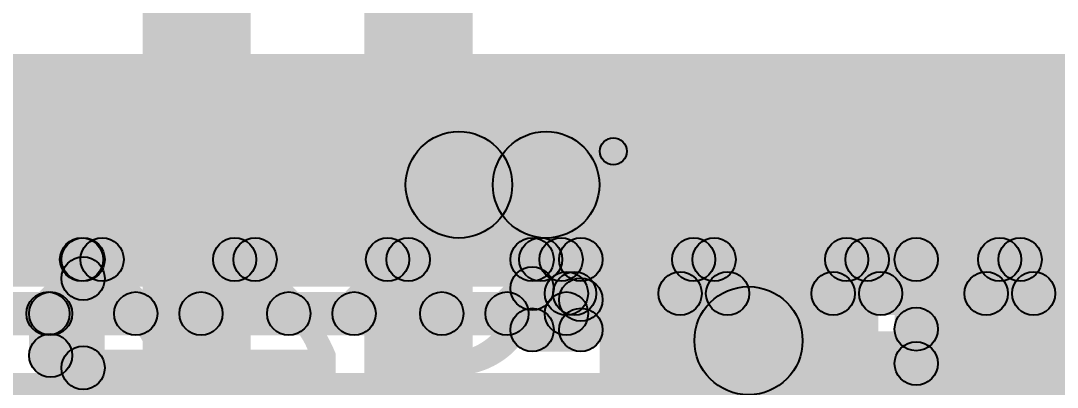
# Model space of a CAD drawing. Header units: millimetres. Extents: x 3.07 to 5.81, y 1.29 to 3.84.
# Drawn here: x 4.7245 to 4.9161, y 3.4714 to 3.5391 of the extents above; entities that cross this region are included whole.
import ezdxf

# ---------------------------------------------------------------- set-up
doc = ezdxf.new("R2010")
doc.units = ezdxf.units.MM
doc.header["$MEASUREMENT"] = 0
for name, color, linetype in [('BottomLayer', 5, 'Continuous'), ('BottomOverlay', 54, 'Continuous'), ('BottomPaste', 16, 'Continuous'), ('BottomSolder', 6, 'Continuous'), ('TopLayer', 1, 'Continuous'), ('TopOverlay', 2, 'Continuous'), ('TopPaste', 8, 'Continuous'), ('TopSolder', 216, 'Continuous')]:
    doc.layers.add(name, color=color, linetype=linetype)

# ---------------------------------------------------------------- blocks, each defined once
blk = doc.blocks.new('ESP32_WROOM_32__16MB__16')
at = {"layer": 'TopLayer'}
for points in [[(-0.37402, 0.3624), (-0.29528, 0.3624), (-0.29528, 0.32697), (-0.37402, 0.32697)], [(-0.37402, 0.3124), (-0.29528, 0.3124), (-0.29528, 0.27697), (-0.37402, 0.27697)]]:
    blk.add_hatch(color=1, dxfattribs=at).paths.add_polyline_path(points)
at = {"layer": 'TopOverlay'}
h = blk.add_hatch(color=2, dxfattribs=at)
edge = h.paths.add_edge_path()
edge.add_arc((-0.40489, 0.3435), 0.00984, 0, 360)
h = blk.add_hatch(color=2, dxfattribs=at)
edge = h.paths.add_edge_path()
edge.add_arc((-0.38876, 0.3435), 0.00984, 0, 360)
at = {"layer": 'TopPaste'}
for points in [[(-0.37402, 0.3624), (-0.29528, 0.3624), (-0.29528, 0.32697), (-0.37402, 0.32697)], [(-0.37402, 0.3124), (-0.29528, 0.3124), (-0.29528, 0.27697), (-0.37402, 0.27697)]]:
    blk.add_hatch(color=8, dxfattribs=at).paths.add_polyline_path(points)
at = {"layer": 'TopSolder'}
for points in [[(-0.37802, 0.3664), (-0.29128, 0.3664), (-0.29128, 0.32297), (-0.37802, 0.32297)], [(-0.37802, 0.3164), (-0.29128, 0.3164), (-0.29128, 0.27297), (-0.37802, 0.27297)]]:
    blk.add_hatch(color=216, dxfattribs=at).paths.add_polyline_path(points)
at = {"layer": 'TopOverlay', "const_width": 0.01969}
blk.add_lwpolyline([(-0.38876, 0.3435, 1), (-0.40489, 0.3435, 1)], format="xyb", close=True, dxfattribs=at)
at = {"layer": 'TopOverlay'}
for centre in [(-0.40489, 0.3435), (-0.38876, 0.3435)]:
    blk.add_circle(centre, 0.00984, dxfattribs=at)
blk = doc.blocks.new('C__0805_B_89')
at = {"layer": 'BottomLayer'}
for points in [[(-0.06, 0.03), (-0.02, 0.03), (-0.02, -0.03), (-0.06, -0.03)], [(0.02, 0.03), (0.06, 0.03), (0.06, -0.03), (0.02, -0.03)]]:
    blk.add_hatch(color=5, dxfattribs=at).paths.add_polyline_path(points)
at = {"layer": 'BottomOverlay'}
h = blk.add_hatch(color=54, dxfattribs=at)
edge = h.paths.add_edge_path()
edge.add_arc((-0.065, 0.035), 0.0025, 0, 360)
h = blk.add_hatch(color=54, dxfattribs=at)
edge = h.paths.add_edge_path()
edge.add_arc((-0.065, 0.035), 0.0025, 0, 360)
for points in [[(-0.065, 0.0325), (-0.065, 0.0375), (0.065, 0.0375), (0.065, 0.0325)], [(-0.0625, -0.035), (-0.0675, -0.035), (-0.0675, 0.035), (-0.0625, 0.035)], [(0.0675, -0.035), (0.0625, -0.035), (0.0625, 0.035), (0.0675, 0.035)], [(-0.065, -0.0375), (-0.065, -0.0325), (0.065, -0.0325), (0.065, -0.0375)]]:
    blk.add_hatch(color=54, dxfattribs=at).paths.add_polyline_path(points)
h = blk.add_hatch(color=54, dxfattribs=at)
edge = h.paths.add_edge_path()
edge.add_arc((0.065, 0.035), 0.0025, 0, 360)
h = blk.add_hatch(color=54, dxfattribs=at)
edge = h.paths.add_edge_path()
edge.add_arc((0.065, 0.035), 0.0025, 0, 360)
h = blk.add_hatch(color=54, dxfattribs=at)
edge = h.paths.add_edge_path()
edge.add_arc((-0.065, -0.035), 0.0025, 0, 360)
h = blk.add_hatch(color=54, dxfattribs=at)
edge = h.paths.add_edge_path()
edge.add_arc((-0.065, -0.035), 0.0025, 0, 360)
h = blk.add_hatch(color=54, dxfattribs=at)
edge = h.paths.add_edge_path()
edge.add_arc((0.065, -0.035), 0.0025, 0, 360)
h = blk.add_hatch(color=54, dxfattribs=at)
edge = h.paths.add_edge_path()
edge.add_arc((0.065, -0.035), 0.0025, 0, 360)
at = {"layer": 'BottomPaste'}
for points in [[(-0.06, 0.03), (-0.02, 0.03), (-0.02, -0.03), (-0.06, -0.03)], [(0.02, 0.03), (0.06, 0.03), (0.06, -0.03), (0.02, -0.03)]]:
    blk.add_hatch(color=16, dxfattribs=at).paths.add_polyline_path(points)
at = {"layer": 'BottomSolder'}
for points in [[(-0.064, 0.034), (-0.016, 0.034), (-0.016, -0.034), (-0.064, -0.034)], [(0.016, 0.034), (0.064, 0.034), (0.064, -0.034), (0.016, -0.034)]]:
    blk.add_hatch(color=6, dxfattribs=at).paths.add_polyline_path(points)
at = {"layer": 'BottomOverlay'}
for centre in [(-0.065, 0.035), (-0.065, 0.035), (0.065, 0.035), (0.065, 0.035), (-0.065, -0.035), (-0.065, -0.035), (0.065, -0.035), (0.065, -0.035)]:
    blk.add_circle(centre, 0.0025, dxfattribs=at)

msp = doc.modelspace()

# ---------------------------------------------------------------- hatches: boundary and pattern name
at = {"layer": 'BottomLayer'}
for points in [[(4.808, 3.461), (4.788, 3.461), (4.788, 3.64534), (4.808, 3.64534)], [(4.767, 3.255), (4.747, 3.255), (4.747, 3.594), (4.767, 3.594)], [(4.898, 3.367), (4.996, 3.367), (4.996, 3.515), (4.898, 3.515)], [(4.702, 3.491), (4.702, 3.499), (4.736, 3.499), (4.736, 3.491)], [(4.819, 3.491), (4.819, 3.499), (4.828, 3.499), (4.828, 3.491)], [(4.89, 3.491), (4.89, 3.499), (5.683, 3.499), (5.683, 3.491)], [(4.82183, 3.48681), (4.81617, 3.49247), (4.82153, 3.49783), (4.82719, 3.49217)], [(4.81775, 3.49217), (4.82341, 3.49783), (4.83083, 3.49041), (4.82517, 3.48475)], [(4.89283, 3.47296), (4.88717, 3.47862), (4.90638, 3.49783), (4.91204, 3.49217)], [(4.89283, 3.44467), (4.88717, 3.45033), (4.93467, 3.49783), (4.94033, 3.49217)], [(4.9026, 3.49217), (4.90826, 3.49783), (4.99883, 3.40726), (4.99317, 3.4016)], [(4.73234, 3.48217), (4.72668, 3.48783), (4.73317, 3.49432), (4.73883, 3.48866)], [(4.74, 3.47498), (4.732, 3.47498), (4.732, 3.495), (4.74, 3.495)], [(4.823, 3.482), (4.815, 3.482), (4.815, 3.495), (4.823, 3.495)], [(4.832, 3.482), (4.824, 3.482), (4.824, 3.495), (4.832, 3.495)], [(4.894, 3.444), (4.886, 3.444), (4.886, 3.495), (4.894, 3.495)], [(4.67, 3.481), (4.67, 3.489), (4.73, 3.489), (4.73, 3.481)], [(4.819, 3.478), (4.819, 3.486), (4.828, 3.486), (4.828, 3.478)], [(4.734, 3.47726), (4.726, 3.47726), (4.726, 3.485), (4.734, 3.485)], [(4.88717, 3.47932), (4.89283, 3.48497), (5.00897, 3.36883), (5.00332, 3.36317)]]:
    msp.add_hatch(color=5, dxfattribs=at).paths.add_polyline_path(points)
h = msp.add_hatch(color=5, dxfattribs=at)
edge = h.paths.add_edge_path()
edge.add_arc((4.736, 3.495), 0.004, 0, 360)
h = msp.add_hatch(color=5, dxfattribs=at)
edge = h.paths.add_edge_path()
edge.add_arc((4.736, 3.495), 0.004, 0, 360)
h = msp.add_hatch(color=5, dxfattribs=at)
edge = h.paths.add_edge_path()
edge.add_arc((4.819, 3.495), 0.004, 0, 360)
h = msp.add_hatch(color=5, dxfattribs=at)
edge = h.paths.add_edge_path()
edge.add_arc((4.819, 3.495), 0.004, 0, 360)
h = msp.add_hatch(color=5, dxfattribs=at)
edge = h.paths.add_edge_path()
edge.add_arc((4.82058, 3.495), 0.004, 0, 360)
h = msp.add_hatch(color=5, dxfattribs=at)
edge = h.paths.add_edge_path()
edge.add_arc((4.82436, 3.495), 0.004, 0, 360)
h = msp.add_hatch(color=5, dxfattribs=at)
edge = h.paths.add_edge_path()
edge.add_arc((4.828, 3.495), 0.004, 0, 360)
h = msp.add_hatch(color=5, dxfattribs=at)
edge = h.paths.add_edge_path()
edge.add_arc((4.828, 3.495), 0.004, 0, 360)
h = msp.add_hatch(color=5, dxfattribs=at)
edge = h.paths.add_edge_path()
edge.add_arc((4.89, 3.495), 0.004, 0, 360)
h = msp.add_hatch(color=5, dxfattribs=at)
edge = h.paths.add_edge_path()
edge.add_arc((4.89, 3.495), 0.004, 0, 360)
h = msp.add_hatch(color=5, dxfattribs=at)
edge = h.paths.add_edge_path()
edge.add_arc((4.90543, 3.495), 0.004, 0, 360)
h = msp.add_hatch(color=5, dxfattribs=at)
edge = h.paths.add_edge_path()
edge.add_arc((4.90921, 3.495), 0.004, 0, 360)
h = msp.add_hatch(color=5, dxfattribs=at)
edge = h.paths.add_edge_path()
edge.add_arc((4.736, 3.49149), 0.004, 0, 360)
h = msp.add_hatch(color=5, dxfattribs=at)
edge = h.paths.add_edge_path()
edge.add_arc((4.819, 3.48964), 0.004, 0, 360)
h = msp.add_hatch(color=5, dxfattribs=at)
edge = h.paths.add_edge_path()
edge.add_arc((4.828, 3.48758), 0.004, 0, 360)
h = msp.add_hatch(color=5, dxfattribs=at)
edge = h.paths.add_edge_path()
edge.add_arc((4.859, 3.48), 0.01, 0, 360)
h = msp.add_hatch(color=5, dxfattribs=at)
edge = h.paths.add_edge_path()
edge.add_arc((4.72951, 3.485), 0.004, 0, 360)
h = msp.add_hatch(color=5, dxfattribs=at)
edge = h.paths.add_edge_path()
edge.add_arc((4.73, 3.485), 0.004, 0, 360)
h = msp.add_hatch(color=5, dxfattribs=at)
edge = h.paths.add_edge_path()
edge.add_arc((4.73, 3.485), 0.004, 0, 360)
h = msp.add_hatch(color=5, dxfattribs=at)
edge = h.paths.add_edge_path()
edge.add_arc((4.819, 3.482), 0.004, 0, 360)
h = msp.add_hatch(color=5, dxfattribs=at)
edge = h.paths.add_edge_path()
edge.add_arc((4.819, 3.482), 0.004, 0, 360)
h = msp.add_hatch(color=5, dxfattribs=at)
edge = h.paths.add_edge_path()
edge.add_arc((4.828, 3.482), 0.004, 0, 360)
h = msp.add_hatch(color=5, dxfattribs=at)
edge = h.paths.add_edge_path()
edge.add_arc((4.828, 3.482), 0.004, 0, 360)
h = msp.add_hatch(color=5, dxfattribs=at)
edge = h.paths.add_edge_path()
edge.add_arc((4.89, 3.48215), 0.004, 0, 360)
h = msp.add_hatch(color=5, dxfattribs=at)
edge = h.paths.add_edge_path()
edge.add_arc((4.73, 3.47726), 0.004, 0, 360)
h = msp.add_hatch(color=5, dxfattribs=at)
edge = h.paths.add_edge_path()
edge.add_arc((4.73, 3.47726), 0.004, 0, 360)
h = msp.add_hatch(color=5, dxfattribs=at)
edge = h.paths.add_edge_path()
edge.add_arc((4.89, 3.47579), 0.004, 0, 360)
h = msp.add_hatch(color=5, dxfattribs=at)
edge = h.paths.add_edge_path()
edge.add_arc((4.736, 3.47498), 0.004, 0, 360)
h = msp.add_hatch(color=5, dxfattribs=at)
edge = h.paths.add_edge_path()
edge.add_arc((4.736, 3.47498), 0.004, 0, 360)
h = msp.add_hatch(color=5, dxfattribs=at)
edge = h.paths.add_edge_path()
edge.add_arc((4.798, 3.461), 0.01181, 0, 360)
at = {"layer": 'BottomSolder'}
h = msp.add_hatch(color=6, dxfattribs=at)
edge = h.paths.add_edge_path()
edge.add_arc((4.798, 3.461), 0.01581, 0, 360)
at = {"layer": 'TopLayer'}
for points in [[(4.401, 3.49), (5.584, 3.49), (5.584, 3.533), (4.401, 3.533)], [(4.702, 3.491), (4.702, 3.499), (5.595, 3.499), (5.595, 3.491)], [(4.73234, 3.48217), (4.72668, 3.48783), (4.73668, 3.49783), (4.74234, 3.49217)], [(4.7329, 3.49217), (4.73855, 3.49783), (4.74855, 3.48783), (4.7429, 3.48217)], [(4.76062, 3.48217), (4.75496, 3.48783), (4.76496, 3.49783), (4.77062, 3.49217)], [(4.76118, 3.49217), (4.76684, 3.49783), (4.77684, 3.48783), (4.77118, 3.48217)], [(4.7889, 3.48217), (4.78325, 3.48783), (4.79325, 3.49783), (4.7989, 3.49217)], [(4.78946, 3.49217), (4.79512, 3.49783), (4.80512, 3.48783), (4.79946, 3.48217)], [(4.81719, 3.48217), (4.81153, 3.48783), (4.82153, 3.49783), (4.82719, 3.49217)], [(4.81775, 3.49217), (4.82341, 3.49783), (4.82969, 3.49155), (4.82403, 3.48589)], [(4.84919, 3.48589), (4.84353, 3.49155), (4.84982, 3.49783), (4.85547, 3.49217)], [(4.84603, 3.49217), (4.85169, 3.49783), (4.85797, 3.49155), (4.85232, 3.48589)], [(4.87747, 3.48589), (4.87182, 3.49155), (4.8781, 3.49783), (4.88376, 3.49217)], [(4.87432, 3.49217), (4.87997, 3.49783), (4.88626, 3.49155), (4.8806, 3.48589)], [(4.90576, 3.48589), (4.9001, 3.49155), (4.90638, 3.49783), (4.91204, 3.49217)], [(4.9026, 3.49217), (4.90826, 3.49783), (4.91454, 3.49155), (4.90888, 3.48589)], [(4.82534, 3.48472), (4.82534, 3.49272), (4.92608, 3.49272), (4.92608, 3.48472)], [(4.67, 3.481), (4.67, 3.489), (4.82534, 3.489), (4.82534, 3.481)], [(4.82934, 3.485), (4.82134, 3.485), (4.82134, 3.48872), (4.82934, 3.48872)], [(4.681, 3.437), (4.987, 3.437), (4.987, 3.474), (4.681, 3.474)]]:
    msp.add_hatch(color=1, dxfattribs=at).paths.add_polyline_path(points)
h = msp.add_hatch(color=1, dxfattribs=at)
edge = h.paths.add_edge_path()
edge.add_arc((4.73572, 3.495), 0.004, 0, 360)
h = msp.add_hatch(color=1, dxfattribs=at)
edge = h.paths.add_edge_path()
edge.add_arc((4.73951, 3.495), 0.004, 0, 360)
h = msp.add_hatch(color=1, dxfattribs=at)
edge = h.paths.add_edge_path()
edge.add_arc((4.76401, 3.495), 0.004, 0, 360)
h = msp.add_hatch(color=1, dxfattribs=at)
edge = h.paths.add_edge_path()
edge.add_arc((4.76779, 3.495), 0.004, 0, 360)
h = msp.add_hatch(color=1, dxfattribs=at)
edge = h.paths.add_edge_path()
edge.add_arc((4.79229, 3.495), 0.004, 0, 360)
h = msp.add_hatch(color=1, dxfattribs=at)
edge = h.paths.add_edge_path()
edge.add_arc((4.79608, 3.495), 0.004, 0, 360)
h = msp.add_hatch(color=1, dxfattribs=at)
edge = h.paths.add_edge_path()
edge.add_arc((4.82058, 3.495), 0.004, 0, 360)
h = msp.add_hatch(color=1, dxfattribs=at)
edge = h.paths.add_edge_path()
edge.add_arc((4.82436, 3.495), 0.004, 0, 360)
h = msp.add_hatch(color=1, dxfattribs=at)
edge = h.paths.add_edge_path()
edge.add_arc((4.84886, 3.495), 0.004, 0, 360)
h = msp.add_hatch(color=1, dxfattribs=at)
edge = h.paths.add_edge_path()
edge.add_arc((4.85264, 3.495), 0.004, 0, 360)
h = msp.add_hatch(color=1, dxfattribs=at)
edge = h.paths.add_edge_path()
edge.add_arc((4.87715, 3.495), 0.004, 0, 360)
h = msp.add_hatch(color=1, dxfattribs=at)
edge = h.paths.add_edge_path()
edge.add_arc((4.88093, 3.495), 0.004, 0, 360)
h = msp.add_hatch(color=1, dxfattribs=at)
edge = h.paths.add_edge_path()
edge.add_arc((4.90543, 3.495), 0.004, 0, 360)
h = msp.add_hatch(color=1, dxfattribs=at)
edge = h.paths.add_edge_path()
edge.add_arc((4.90921, 3.495), 0.004, 0, 360)
h = msp.add_hatch(color=1, dxfattribs=at)
edge = h.paths.add_edge_path()
edge.add_arc((4.82534, 3.48872), 0.004, 0, 360)
h = msp.add_hatch(color=1, dxfattribs=at)
edge = h.paths.add_edge_path()
edge.add_arc((4.82534, 3.48872), 0.004, 0, 360)
h = msp.add_hatch(color=1, dxfattribs=at)
edge = h.paths.add_edge_path()
edge.add_arc((4.82686, 3.48872), 0.004, 0, 360)
h = msp.add_hatch(color=1, dxfattribs=at)
edge = h.paths.add_edge_path()
edge.add_arc((4.84636, 3.48872), 0.004, 0, 360)
h = msp.add_hatch(color=1, dxfattribs=at)
edge = h.paths.add_edge_path()
edge.add_arc((4.85514, 3.48872), 0.004, 0, 360)
h = msp.add_hatch(color=1, dxfattribs=at)
edge = h.paths.add_edge_path()
edge.add_arc((4.87465, 3.48872), 0.004, 0, 360)
h = msp.add_hatch(color=1, dxfattribs=at)
edge = h.paths.add_edge_path()
edge.add_arc((4.88343, 3.48872), 0.004, 0, 360)
h = msp.add_hatch(color=1, dxfattribs=at)
edge = h.paths.add_edge_path()
edge.add_arc((4.90293, 3.48872), 0.004, 0, 360)
h = msp.add_hatch(color=1, dxfattribs=at)
edge = h.paths.add_edge_path()
edge.add_arc((4.91171, 3.48872), 0.004, 0, 360)
h = msp.add_hatch(color=1, dxfattribs=at)
edge = h.paths.add_edge_path()
edge.add_arc((4.72951, 3.485), 0.004, 0, 360)
h = msp.add_hatch(color=1, dxfattribs=at)
edge = h.paths.add_edge_path()
edge.add_arc((4.74572, 3.485), 0.004, 0, 360)
h = msp.add_hatch(color=1, dxfattribs=at)
edge = h.paths.add_edge_path()
edge.add_arc((4.75779, 3.485), 0.004, 0, 360)
h = msp.add_hatch(color=1, dxfattribs=at)
edge = h.paths.add_edge_path()
edge.add_arc((4.77401, 3.485), 0.004, 0, 360)
h = msp.add_hatch(color=1, dxfattribs=at)
edge = h.paths.add_edge_path()
edge.add_arc((4.78608, 3.485), 0.004, 0, 360)
h = msp.add_hatch(color=1, dxfattribs=at)
edge = h.paths.add_edge_path()
edge.add_arc((4.80229, 3.485), 0.004, 0, 360)
h = msp.add_hatch(color=1, dxfattribs=at)
edge = h.paths.add_edge_path()
edge.add_arc((4.81436, 3.485), 0.004, 0, 360)
h = msp.add_hatch(color=1, dxfattribs=at)
edge = h.paths.add_edge_path()
edge.add_arc((4.82534, 3.485), 0.004, 0, 360)
h = msp.add_hatch(color=1, dxfattribs=at)
edge = h.paths.add_edge_path()
edge.add_arc((4.82534, 3.485), 0.004, 0, 360)
h = msp.add_hatch(color=1, dxfattribs=at)
edge = h.paths.add_edge_path()
edge.add_arc((4.798, 3.461), 0.01181, 0, 360)
at = {"layer": 'TopSolder'}
h = msp.add_hatch(color=216, dxfattribs=at)
edge = h.paths.add_edge_path()
edge.add_arc((4.798, 3.461), 0.01581, 0, 360)

# ---------------------------------------------------------------- linework, layer by layer
at = {"layer": 'BottomLayer'}
for points, const_width in [([(4.859, 3.48, -0.414214), (4.84, 3.461)], 0.02), ([(4.73, 3.47726, -0.070668), (4.736, 3.47498)], 0.008)]:
    msp.add_lwpolyline(points, format="xyb", dxfattribs=dict(at, const_width=const_width))
for centre, radius in [((4.736, 3.495), 0.004), ((4.736, 3.495), 0.004), ((4.819, 3.495), 0.004), ((4.819, 3.495), 0.004), ((4.82058, 3.495), 0.004), ((4.82436, 3.495), 0.004), ((4.828, 3.495), 0.004), ((4.828, 3.495), 0.004), ((4.89, 3.495), 0.004), ((4.89, 3.495), 0.004), ((4.90543, 3.495), 0.004), ((4.90921, 3.495), 0.004), ((4.736, 3.49149), 0.004), ((4.819, 3.48964), 0.004), ((4.828, 3.48758), 0.004), ((4.859, 3.48), 0.01), ((4.72951, 3.485), 0.004), ((4.73, 3.485), 0.004), ((4.73, 3.485), 0.004), ((4.819, 3.482), 0.004), ((4.819, 3.482), 0.004), ((4.828, 3.482), 0.004), ((4.828, 3.482), 0.004), ((4.89, 3.48215), 0.004), ((4.73, 3.47726), 0.004), ((4.73, 3.47726), 0.004), ((4.89, 3.47579), 0.004), ((4.736, 3.47498), 0.004), ((4.736, 3.47498), 0.004)]:
    msp.add_circle(centre, radius, dxfattribs=at)
at = {"layer": 'TopLayer'}
for centre in [(4.73572, 3.495), (4.73951, 3.495), (4.76401, 3.495), (4.76779, 3.495), (4.79229, 3.495), (4.79608, 3.495), (4.82058, 3.495), (4.82436, 3.495), (4.84886, 3.495), (4.85264, 3.495), (4.87715, 3.495), (4.88093, 3.495), (4.90543, 3.495), (4.90921, 3.495), (4.82534, 3.48872), (4.82534, 3.48872), (4.82686, 3.48872), (4.84636, 3.48872), (4.85514, 3.48872), (4.87465, 3.48872), (4.88343, 3.48872), (4.90293, 3.48872), (4.91171, 3.48872), (4.72951, 3.485), (4.74572, 3.485), (4.75779, 3.485), (4.77401, 3.485), (4.78608, 3.485), (4.80229, 3.485), (4.81436, 3.485), (4.82534, 3.485), (4.82534, 3.485)]:
    msp.add_circle(centre, 0.004, dxfattribs=at)

# ---------------------------------------------------------------- block references
msp.add_blockref('ESP32_WROOM_32__16MB__16', (5.21035, 3.16531))
at = {"rotation": 360}
msp.add_blockref('C__0805_B_89', (4.899, 3.48), dxfattribs=at)

# ---------------------------------------------------------------- texts
at = {"layer": 'BottomOverlay', "text_generation_flag": 2}
msp.add_text('C22', height=0.04, dxfattribs=at).set_placement((4.824, 3.474))

doc.saveas('drawing.dxf')
